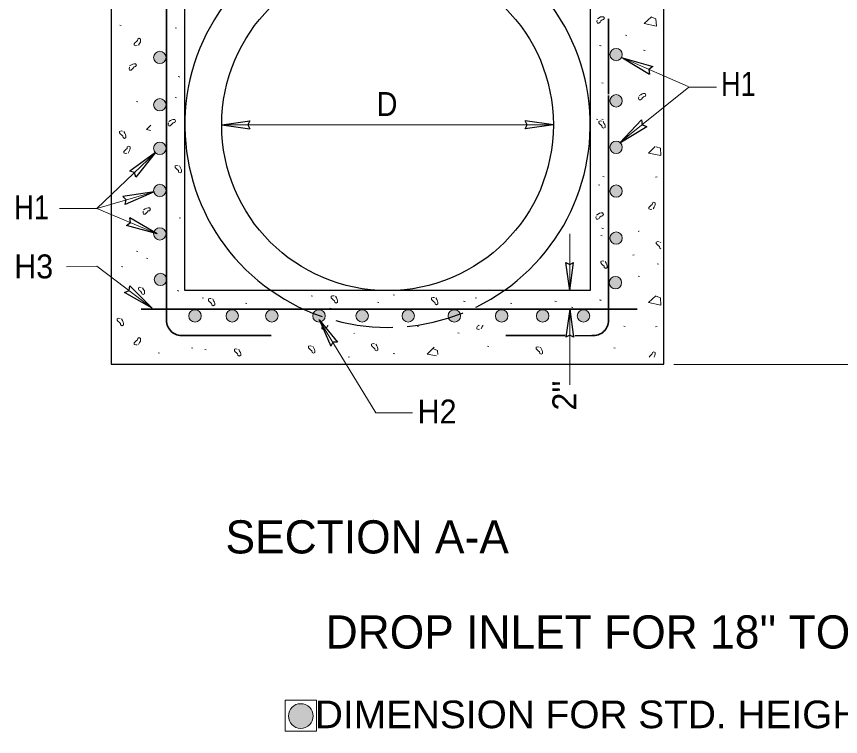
# Model space of a CAD drawing. Extents: x 497 to 866, y -348 to -76.
# Drawn here: x 544.11 to 588.83, y -265.18 to -226.09 of the extents above; entities that cross this region are included whole.
import ezdxf

# ---------------------------------------------------------------- set-up
doc = ezdxf.new("R2010")
doc.units = 0
doc.header["$LTSCALE"] = 0.52
doc.linetypes.add('LONG_DASHED', pattern=[7.5, 6, -1.5])
doc.layers.add('1', color=7, linetype='Continuous', lineweight=25)

msp = doc.modelspace()

# ---------------------------------------------------------------- hatches: boundary and pattern name
at = {"layer": '1'}
for points in [[(551.5483, -228.3168, 1), (552.2216, -228.3168, 1)], [(576.9874, -228.1635, 1), (576.314, -228.1635, 1)], [(551.5483, -230.8875, 1), (552.2216, -230.8875, 1)], [(576.9874, -230.6738, 1), (576.314, -230.6738, 1)], [(551.5483, -233.2503, 1), (552.2216, -233.2503, 1)], [(576.9874, -233.1967, 1), (576.314, -233.1967, 1)], [(551.5483, -235.5403, 1), (552.2216, -235.5403, 1)], [(576.9874, -235.5738, 1), (576.314, -235.5738, 1)], [(551.5483, -237.8973, 1), (552.2216, -237.8973, 1)], [(576.9874, -238.1238, 1), (576.314, -238.1238, 1)], [(551.5844, -240.3702, 1), (552.2577, -240.3702, 1)], [(576.9513, -240.5422, 1), (576.2779, -240.5422, 1)], [(553.4602, -242.3513, 1), (554.1336, -242.3513, 1)], [(556.1531, -242.3513, 1), (555.4798, -242.3513, 1)], [(558.3018, -242.3513, 1), (557.6284, -242.3513, 1)], [(560.1882, -242.3513, 1), (560.8616, -242.3513, 1)], [(563.2051, -242.3513, 1), (562.5318, -242.3513, 1)], [(565.032, -242.3513, 1), (565.7054, -242.3513, 1)], [(568.2085, -242.3513, 1), (567.5351, -242.3513, 1)], [(570.1019, -242.3513, 1), (570.7752, -242.3513, 1)], [(572.999, -242.3513, 1), (572.3256, -242.3513, 1)], [(575.2151, -242.3513, 1), (574.5418, -242.3513, 1)], [(560.2055, -264.0697, 1), (558.8661, -264.0697, 1)]]:
    msp.add_hatch(color=256, dxfattribs=at).paths.add_polyline_path(points)

# ---------------------------------------------------------------- linework, layer by layer
at = {"layer": '1', "lineweight": 35}
for p, q in [((552.2451, -242.5957), (552.2451, -217.5714)), ((576.2451, -230.2168), (576.2451, -226.2137)), ((576.2451, -230.3094), (576.2451, -226.2651)), ((576.2451, -242.4522), (576.2451, -230.3816)), ((576.2451, -242.5816), (576.2451, -230.4227)), ((550.8816, -241.9772), (577.7947, -241.9772)), ((557.9281, -243.4181), (553.1548, -243.4181)), ((570.6631, -243.4167), (573.8818, -243.4167))]:
    msp.add_line(p, q, dxfattribs=at)
at = {"layer": '1', "lineweight": 13}
for p, q in [((576.9932, -228.333), (580.554, -229.8886)), ((555.2451, -231.9772), (573.2451, -231.9772)), ((548.4735, -236.5112), (551.6482, -233.4789)), ((548.4735, -236.5112), (551.5761, -235.6087)), ((546.4488, -236.5112), (548.4735, -236.5112)), ((548.4735, -236.5112), (551.7349, -237.9022)), ((574.1349, -240.9772), (574.1349, -237.8867)), ((579.0628, -238.3392), (579.0858, -238.3852)), ((574.1349, -246.0828), (574.1349, -241.9772)), ((579.7764, -244.9805), (606.5613, -244.9805))]:
    msp.add_line(p, q, dxfattribs=at)
at = {"layer": '1'}
for p, q in [((576.9932, -228.3339), (578.6475, -228.8012)), ((576.9932, -228.3339), (578.4601, -229.2301)), ((555.2454, -231.978), (556.7781, -231.7674)), ((555.2454, -231.978), (556.7781, -232.1886)), ((573.2447, -231.9765), (571.7121, -231.7659)), ((573.2447, -231.9765), (571.7121, -232.1871)), ((576.8436, -232.9501), (578.0268, -231.7032)), ((576.8436, -232.9501), (578.3193, -232.0685)), ((551.6474, -233.4786), (550.2542, -234.4856)), ((551.6474, -233.4786), (550.5775, -234.824)), ((551.5755, -235.6081), (549.8749, -235.859)), ((551.5755, -235.6081), (550.0057, -236.3083)), ((551.7349, -237.9013), (550.2602, -237.018)), ((551.7349, -237.9013), (550.0767, -237.4484)), ((574.1357, -240.9769), (573.9251, -239.4442)), ((574.1357, -240.9769), (574.3462, -239.4442)), ((551.4681, -241.9253), (550.2534, -240.7088)), ((551.4681, -241.9253), (549.9703, -241.0815)), ((574.1342, -241.9776), (573.9236, -243.5102)), ((574.1342, -241.9776), (574.3447, -243.5102)), ((560.5437, -242.5714), (561.5219, -243.77)), ((560.5437, -242.5714), (561.1623, -243.9894)), ((574.4052, -243.4167), (575.3366, -243.4167))]:
    msp.add_line(p, q, dxfattribs=at)
for points in [[(549.2451, -217.5714), (549.2451, -244.9772), (579.2451, -244.9772), (579.2451, -217.5714)], [(575.2451, -217.5714), (575.2451, -240.9772), (553.2451, -240.9772), (553.2451, -217.5714)], [(578.6475, -228.8012), (578.4321, -228.9652), (578.4601, -229.2301)], [(556.7781, -231.7674), (556.6595, -231.9802), (556.7781, -232.1886)], [(571.7121, -232.1871), (571.8307, -231.9743), (571.7121, -231.7659)], [(578.0268, -231.7032), (578.0717, -231.9701), (578.3193, -232.0685)], [(550.5775, -234.824), (550.5095, -234.5621), (550.2542, -234.4856)], [(550.0057, -236.3083), (550.0662, -236.0446), (549.8749, -235.859)], [(550.0767, -237.4484), (550.2906, -237.2827), (550.2602, -237.018)], [(573.9251, -239.4442), (574.1378, -239.5628), (574.3462, -239.4442)], [(549.9703, -241.0815), (550.2183, -240.9729), (550.2534, -240.7088)], [(574.3447, -243.5102), (574.132, -243.3917), (573.9236, -243.5102)], [(561.5219, -243.77), (561.2785, -243.7797), (561.1623, -243.9894)]]:
    msp.add_lwpolyline(points, dxfattribs=at)
at = {"layer": '1', "lineweight": 13}
for points in [[(575.6394, -226.2149), (575.7331, -226.1681), (575.8109, -226.1213), (575.8889, -226.1054), (575.9671, -226.1056), (576.0137, -226.1836), (575.9671, -226.2614), (575.8889, -226.2772), (575.8267, -226.3396), (575.7798, -226.4019), (575.7174, -226.4487), (575.6396, -226.4486), (575.6082, -226.3706), (575.6237, -226.2929)], [(578.5653, -226.1082), (578.1758, -226.4827), (578.8463, -226.6229), (578.8153, -226.2174), (578.5813, -226.1394)], [(549.7194, -226.5673), (549.7927, -226.586), (549.7948, -226.5882)], [(552.7097, -226.7107), (552.783, -226.7294), (552.785, -226.7316)], [(577.1517, -227.1092), (577.2251, -227.1278), (577.2271, -227.13)], [(550.7349, -227.6513), (550.7816, -227.5574), (550.8284, -227.4796), (550.8441, -227.4016), (550.8441, -227.3236), (550.7663, -227.2769), (550.6879, -227.3236), (550.6722, -227.4016), (550.6101, -227.4638), (550.5476, -227.5108), (550.5009, -227.5731), (550.5011, -227.6511), (550.5789, -227.6822), (550.6569, -227.6669)], [(575.7562, -227.6693), (575.8295, -227.6879), (575.8315, -227.6901)], [(578.1443, -227.9218), (578.2177, -227.9405), (578.2197, -227.9427)], [(550.2464, -228.772), (550.3401, -228.7252), (550.4179, -228.6783), (550.4959, -228.6625), (550.5741, -228.6627), (550.6207, -228.7407), (550.5741, -228.8185), (550.4959, -228.8343), (550.4338, -228.8967), (550.3868, -228.959), (550.3244, -229.0058), (550.2466, -229.0057), (550.2152, -228.9277), (550.2307, -228.85)], [(552.8787, -229.3609), (552.952, -229.3796), (552.954, -229.3817)], [(575.8688, -229.6992), (575.9422, -229.7178), (575.9442, -229.72)], [(576.2069, -229.6992), (576.2803, -229.7178), (576.2822, -229.72)], [(576.8428, -232.9497), (580.6041, -229.9387), (582.0935, -229.9387)], [(577.8933, -230.3875), (577.987, -230.3407), (578.0648, -230.2938), (578.1428, -230.278), (578.221, -230.2782), (578.2677, -230.3562), (578.221, -230.434), (578.1428, -230.4498), (578.0807, -230.5122), (578.0337, -230.5745), (577.9713, -230.6213), (577.8935, -230.6212), (577.8622, -230.5432), (577.8777, -230.4655)], [(550.6247, -230.7142), (550.6981, -230.7328), (550.7001, -230.735)], [(552.7097, -230.4886), (552.783, -230.5072), (552.785, -230.5094)], [(575.5871, -231.6727), (575.6604, -231.6914), (575.6624, -231.6936)], [(575.8688, -231.6727), (575.9422, -231.6914), (575.9442, -231.6936)], [(551.4054, -231.9983), (551.1669, -232.2274), (551.4054, -232.2772)], [(552.3675, -231.7972), (552.4612, -231.7503), (552.539, -231.7035), (552.617, -231.6877), (552.6952, -231.6878), (552.7418, -231.7658), (552.6952, -231.8437), (552.617, -231.8595), (552.5548, -231.9218), (552.5078, -231.9842), (552.4455, -232.031), (552.3677, -232.0308), (552.3363, -231.9528), (552.3518, -231.8752)], [(575.9437, -231.7865), (575.9905, -231.8802), (576.0373, -231.958), (576.0532, -232.036), (576.053, -232.1142), (575.975, -232.1608), (575.8972, -232.1142), (575.8813, -232.036), (575.819, -231.9738), (575.7567, -231.9268), (575.7098, -231.8645), (575.71, -231.7867), (575.788, -231.7553), (575.8657, -231.7708)], [(549.9344, -232.3353), (549.9812, -232.429), (550.0281, -232.5068), (550.0439, -232.5848), (550.0437, -232.663), (549.9657, -232.7097), (549.8879, -232.663), (549.8721, -232.5848), (549.8098, -232.5227), (549.7474, -232.4757), (549.7006, -232.4133), (549.7007, -232.3355), (549.7787, -232.3042), (549.8564, -232.3197)], [(550.1673, -233.5057), (550.214, -233.4118), (550.2608, -233.334), (550.2765, -233.256), (550.2765, -233.178), (550.1987, -233.1313), (550.1203, -233.178), (550.1047, -233.256), (550.0425, -233.3182), (549.98, -233.3652), (549.9333, -233.4275), (549.9335, -233.5055), (550.0113, -233.5367), (550.0893, -233.5213)], [(578.7782, -233.1547), (578.4117, -233.5067), (579.0823, -233.6471), (579.051, -233.2414), (578.8172, -233.1634)], [(552.9535, -234.2112), (553.0003, -234.3048), (553.0472, -234.3827), (553.063, -234.4607), (553.0628, -234.5388), (552.9848, -234.5855), (552.907, -234.5388), (552.8912, -234.4607), (552.8288, -234.3985), (552.7665, -234.3515), (552.7197, -234.2892), (552.7198, -234.2113), (552.7978, -234.18), (552.8755, -234.1955)], [(575.9252, -234.774), (575.9985, -234.7927), (576.0005, -234.7948)], [(578.87, -234.8029), (578.7968, -234.8217), (578.7947, -234.8237)], [(575.6998, -235.2251), (575.7732, -235.2438), (575.7752, -235.2459)], [(551.0047, -236.5903), (551.0984, -236.5435), (551.1762, -236.4967), (551.2542, -236.4808), (551.3324, -236.481), (551.3791, -236.559), (551.3324, -236.6368), (551.2542, -236.6527), (551.1921, -236.715), (551.1451, -236.7773), (551.0828, -236.8242), (551.0049, -236.824), (550.9736, -236.746), (550.9891, -236.6683)], [(578.6668, -236.5439), (578.7137, -236.4504), (578.7603, -236.3722), (578.776, -236.2944), (578.776, -236.2161), (578.698, -236.1696), (578.62, -236.2164), (578.6042, -236.2944), (578.542, -236.3566), (578.4795, -236.4036), (578.4328, -236.4657), (578.4328, -236.5439), (578.5108, -236.5751), (578.5888, -236.5596)], [(552.935, -237.0294), (553.0083, -237.0481), (553.0103, -237.0503)], [(575.5831, -236.8719), (575.6767, -236.8251), (575.7546, -236.7782), (575.8326, -236.7624), (575.9108, -236.7626), (575.9574, -236.8406), (575.9108, -236.9184), (575.8326, -236.9342), (575.7704, -236.9966), (575.7234, -237.0589), (575.6611, -237.1058), (575.5833, -237.1056), (575.5519, -237.0276), (575.5674, -236.9499)], [(575.8688, -237.5933), (575.9422, -237.612), (575.9442, -237.6142)], [(577.8558, -237.7638), (577.8924, -237.7544), (577.8935, -237.7534)], [(575.8125, -237.988), (575.8858, -238.0067), (575.8878, -238.0088)], [(579.0858, -238.7086), (579.0163, -238.6669), (579.0005, -238.5888), (578.9382, -238.5266), (578.8758, -238.4796), (578.829, -238.4172), (578.8292, -238.3394), (578.9072, -238.3081), (578.9848, -238.3236)], [(550.6247, -238.8363), (550.6981, -238.855), (550.7001, -238.8572)], [(551.1632, -239.2092), (551.2366, -239.2278), (551.2386, -239.23)], [(577.5587, -239.0474), (577.632, -239.0284), (577.6342, -239.0264)], [(546.814, -239.6879), (548.4735, -239.6518), (551.4678, -241.9261)], [(549.8097, -239.6607), (549.883, -239.6793), (549.885, -239.6815)], [(576.0563, -239.3987), (576.1032, -239.4924), (576.15, -239.5702), (576.1658, -239.6482), (576.1657, -239.7264), (576.0877, -239.7731), (576.0098, -239.7264), (575.994, -239.6482), (575.9317, -239.5861), (575.8693, -239.5391), (575.8225, -239.4767), (575.8227, -239.3989), (575.9007, -239.3676), (575.9783, -239.3831)], [(578.8699, -239.5154), (578.9433, -239.5341), (578.9452, -239.5362)], [(577.8442, -240.1933), (577.9176, -240.2119), (577.9196, -240.2141)], [(550.953, -240.8212), (550.9998, -240.9149), (551.0467, -240.9928), (551.0625, -241.0708), (551.0623, -241.1489), (550.9843, -241.1956), (550.9065, -241.1489), (550.8907, -241.0708), (550.8283, -241.0086), (550.766, -240.9616), (550.7192, -240.8992), (550.7193, -240.8214), (550.7973, -240.7901), (550.875, -240.8056)], [(552.8223, -240.9765), (552.8957, -240.9952), (552.8977, -240.9973)], [(554.1747, -241.3712), (554.248, -241.3898), (554.25, -241.392)], [(554.7567, -241.4286), (554.8035, -241.5222), (554.8503, -241.6001), (554.8662, -241.6781), (554.866, -241.7562), (554.788, -241.8029), (554.7102, -241.7562), (554.6943, -241.6781), (554.632, -241.6159), (554.5697, -241.5689), (554.5228, -241.5066), (554.523, -241.4287), (554.601, -241.3974), (554.6787, -241.4129)], [(560.0912, -241.2584), (560.1646, -241.2771), (560.1666, -241.2792)], [(561.4217, -241.2828), (561.4685, -241.3765), (561.5153, -241.4543), (561.5312, -241.5323), (561.531, -241.6105), (561.453, -241.6572), (561.3752, -241.6105), (561.3593, -241.5323), (561.297, -241.4702), (561.2347, -241.4232), (561.1878, -241.3608), (561.188, -241.283), (561.266, -241.2517), (561.3437, -241.2672)], [(564.5428, -241.202), (564.6162, -241.2207), (564.6182, -241.2228)], [(566.8716, -241.3722), (566.9184, -241.4659), (566.9652, -241.5437), (566.9811, -241.6217), (566.9809, -241.6999), (566.9029, -241.7466), (566.8251, -241.6999), (566.8093, -241.6217), (566.7469, -241.5596), (566.6846, -241.5126), (566.6377, -241.4502), (566.6379, -241.3724), (566.7159, -241.3411), (566.7936, -241.3566)], [(568.9943, -241.3712), (569.0677, -241.3898), (569.0697, -241.392)], [(575.7562, -241.484), (575.8295, -241.5027), (575.8315, -241.5048)], [(578.8015, -241.2544), (578.4117, -241.6289), (579.0823, -241.7692), (579.051, -241.3636), (578.8172, -241.2856)], [(556.5413, -241.6531), (556.6147, -241.6718), (556.6167, -241.6739)], [(561.1056, -241.9351), (561.1789, -241.9537), (561.1809, -241.9559)], [(563.6976, -241.5967), (563.7709, -241.6154), (563.7729, -241.6176)], [(568.3745, -241.5403), (568.4478, -241.559), (568.4498, -241.5612)], [(570.9102, -241.6531), (570.9835, -241.6718), (570.9855, -241.6739)], [(573.3332, -241.5403), (573.4065, -241.559), (573.4085, -241.5612)], [(574.2347, -241.8787), (574.3081, -241.8973), (574.3101, -241.8995)], [(549.8057, -242.5096), (549.8525, -242.6033), (549.8993, -242.6811), (549.9152, -242.7591), (549.915, -242.8372), (549.837, -242.8839), (549.7592, -242.8372), (549.7433, -242.7591), (549.681, -242.6969), (549.6187, -242.6499), (549.5718, -242.5876), (549.572, -242.5097), (549.65, -242.4784), (549.7277, -242.4939)], [(560.5105, -242.537), (563.6047, -247.6076), (565.6047, -247.6076)], [(560.7965, -242.849), (560.7787, -242.8667), (560.7162, -242.9137), (560.6696, -242.9759), (560.6696, -243.0541), (560.7476, -243.0853), (560.8254, -243.0696)], [(560.9034, -243.0539), (560.9502, -242.9604), (560.9971, -242.8824), (561.0038, -242.849)], [(569.2128, -242.849), (569.1951, -242.8667), (569.1326, -242.9137), (569.0859, -242.9759), (569.0859, -243.0541), (569.1639, -243.0853), (569.2418, -243.0696)], [(569.3197, -243.0539), (569.3666, -242.9604), (569.4134, -242.8824), (569.4202, -242.849)], [(562.4072, -243.3034), (562.4438, -243.294), (562.4448, -243.293)], [(568.0657, -243.2683), (568.1391, -243.287), (568.1411, -243.2892)], [(577.0615, -242.9114), (577.1348, -242.9301), (577.1368, -242.9322)], [(578.87, -242.9251), (578.7968, -242.9439), (578.7947, -242.9459)], [(550.7349, -243.8956), (550.7816, -243.8017), (550.8284, -243.7239), (550.8441, -243.6459), (550.8441, -243.5679), (550.7663, -243.5212), (550.6879, -243.5679), (550.6722, -243.6459), (550.6101, -243.7081), (550.5476, -243.7551), (550.5009, -243.8174), (550.5011, -243.8954), (550.5789, -243.9266), (550.6569, -243.9112)], [(553.5997, -244.0853), (553.673, -244.1039), (553.675, -244.1061)], [(554.3215, -244.1756), (554.3948, -244.1942), (554.3968, -244.1964)], [(556.1662, -244.1617), (556.2131, -244.2553), (556.2599, -244.3332), (556.2758, -244.4112), (556.2756, -244.4893), (556.1976, -244.536), (556.1197, -244.4893), (556.1039, -244.4112), (556.0416, -244.349), (555.9792, -244.302), (555.9324, -244.2397), (555.9326, -244.1618), (556.0106, -244.1305), (556.0883, -244.146)], [(560.1954, -244.0004), (560.2423, -244.0941), (560.2891, -244.1719), (560.3049, -244.2499), (560.3048, -244.3281), (560.2267, -244.3748), (560.1489, -244.3281), (560.1331, -244.2499), (560.0707, -244.1877), (560.0084, -244.1407), (559.9616, -244.0784), (559.9617, -244.0006), (560.0398, -243.9692), (560.1174, -243.9847)], [(563.6142, -243.8788), (563.661, -243.9725), (563.7078, -244.0503), (563.7237, -244.1283), (563.7235, -244.2065), (563.6455, -244.2532), (563.5677, -244.2065), (563.5518, -244.1283), (563.4895, -244.0662), (563.4272, -244.0192), (563.3803, -243.9568), (563.3805, -243.879), (563.4585, -243.8477), (563.5362, -243.8632)], [(566.781, -244.0432), (566.3912, -244.4177), (566.9025, -244.5245)], [(566.9822, -244.4447), (566.9647, -244.2187), (566.7305, -244.1405)], [(569.662, -243.995), (569.7353, -244.0137), (569.7373, -244.0158)], [(572.5515, -244.0542), (572.5983, -244.1478), (572.6452, -244.2257), (572.661, -244.3037), (572.6608, -244.3818), (572.5828, -244.4285), (572.505, -244.3818), (572.4892, -244.3037), (572.4268, -244.2415), (572.3645, -244.1945), (572.3177, -244.1322), (572.3178, -244.0543), (572.3958, -244.023), (572.4735, -244.0385)], [(576.5201, -244.0853), (576.5934, -244.1039), (576.5954, -244.1061)], [(551.7948, -244.3562), (551.8682, -244.3748), (551.8702, -244.377)], [(562.11, -244.587), (562.1833, -244.568), (562.1855, -244.566)], [(564.5587, -244.3933), (564.632, -244.412), (564.634, -244.4142)], [(578.7099, -244.5801), (578.7137, -244.5726), (578.7603, -244.4944), (578.776, -244.4166), (578.776, -244.3382), (578.698, -244.2917), (578.62, -244.3386), (578.6042, -244.4166), (578.542, -244.4787), (578.4795, -244.5257), (578.4388, -244.5801)]]:
    msp.add_lwpolyline(points, dxfattribs=at)
at = {"layer": '1', "linetype": 'LONG_DASHED', "lineweight": 13}
msp.add_lwpolyline([(565.849, -242.9044), (565.9223, -242.9231), (565.9243, -242.9253)], dxfattribs=at)
at = {"layer": '1', "lineweight": 13}
msp.add_lwpolyline([(558.6889, -264.8995), (560.3808, -264.8995), (560.3808, -263.2102), (558.6889, -263.2102)], close=True, dxfattribs=at)
at = {"layer": '1'}
msp.add_circle((564.2451, -231.9772), 9, dxfattribs=at)
at = {"layer": '1', "lineweight": 13}
for centre, radius in [((551.885, -228.3168), 0.3367), ((576.6507, -228.1635), 0.3367), ((551.885, -230.8875), 0.3367), ((576.6507, -230.6738), 0.3367), ((551.885, -233.2503), 0.3367), ((576.6507, -233.1967), 0.3367), ((551.885, -235.5403), 0.3367), ((576.6507, -235.5738), 0.3367), ((551.885, -237.8973), 0.3367), ((576.6507, -238.1238), 0.3367), ((551.921, -240.3702), 0.3367), ((576.6146, -240.5422), 0.3367), ((553.7969, -242.3513), 0.3367), ((555.8165, -242.3513), 0.3367), ((557.9651, -242.3513), 0.3367), ((560.5249, -242.3513), 0.3367), ((562.8685, -242.3513), 0.3367), ((565.3687, -242.3513), 0.3367), ((567.8718, -242.3513), 0.3367), ((570.4385, -242.3513), 0.3367), ((572.6623, -242.3513), 0.3367), ((574.8785, -242.3513), 0.3367), ((559.5358, -264.0697), 0.6697)]:
    msp.add_circle(centre, radius, dxfattribs=at)
at = {"layer": '1'}
msp.add_arc((564.2451, -231.9772), 11, 305.0968, 234.9032, dxfattribs=at)
at = {"layer": '1', "linetype": 'LONG_DASHED'}
msp.add_arc((564.2451, -231.9772), 11, 234.9032, 305.0968, dxfattribs=at)
at = {"layer": '1', "lineweight": 35}
for centre, start, end in [((553.0772, -242.5915), 180.01134, 275.35417), ((575.4141, -242.5901), 264.64583, 359.98866)]:
    msp.add_arc(centre, 0.8302, start, end, dxfattribs=at)

# ---------------------------------------------------------------- texts
at = {"layer": '1'}
for s, height, width, p in [('H1', 1.3, 0.85, (582.3437, -230.4054)), ('D', 1.3, 0.9, (563.6514, -231.4968)), ('H1', 1.3, 0.85, (543.9844, -237.1078)), ('H3', 1.3, 0.95, (543.9844, -240.3125)), ('H2', 1.3, 0.95, (565.8795, -248.1898)), (" DIMENSION FOR STD. HEIGHT DROP INLET TO BE ( D+T+3'' )", 1.5, 1.05, (559.7182, -264.7312))]:
    msp.add_text(s, height=height, dxfattribs=dict(at, width=width)).set_placement(p)
msp.add_text("2''", height=1.3, rotation=90, dxfattribs=at).set_placement((574.4914, -247.4847))
for s, p in [('SECTION A-A', (555.4508, -255.2447)), ("DROP INLET FOR 18'' TO 42'' REINF. CONCRETE PIPE", (560.8878, -260.4073))]:
    msp.add_text(s, height=1.8, dxfattribs=at).set_placement(p)

doc.saveas('drawing.dxf')
